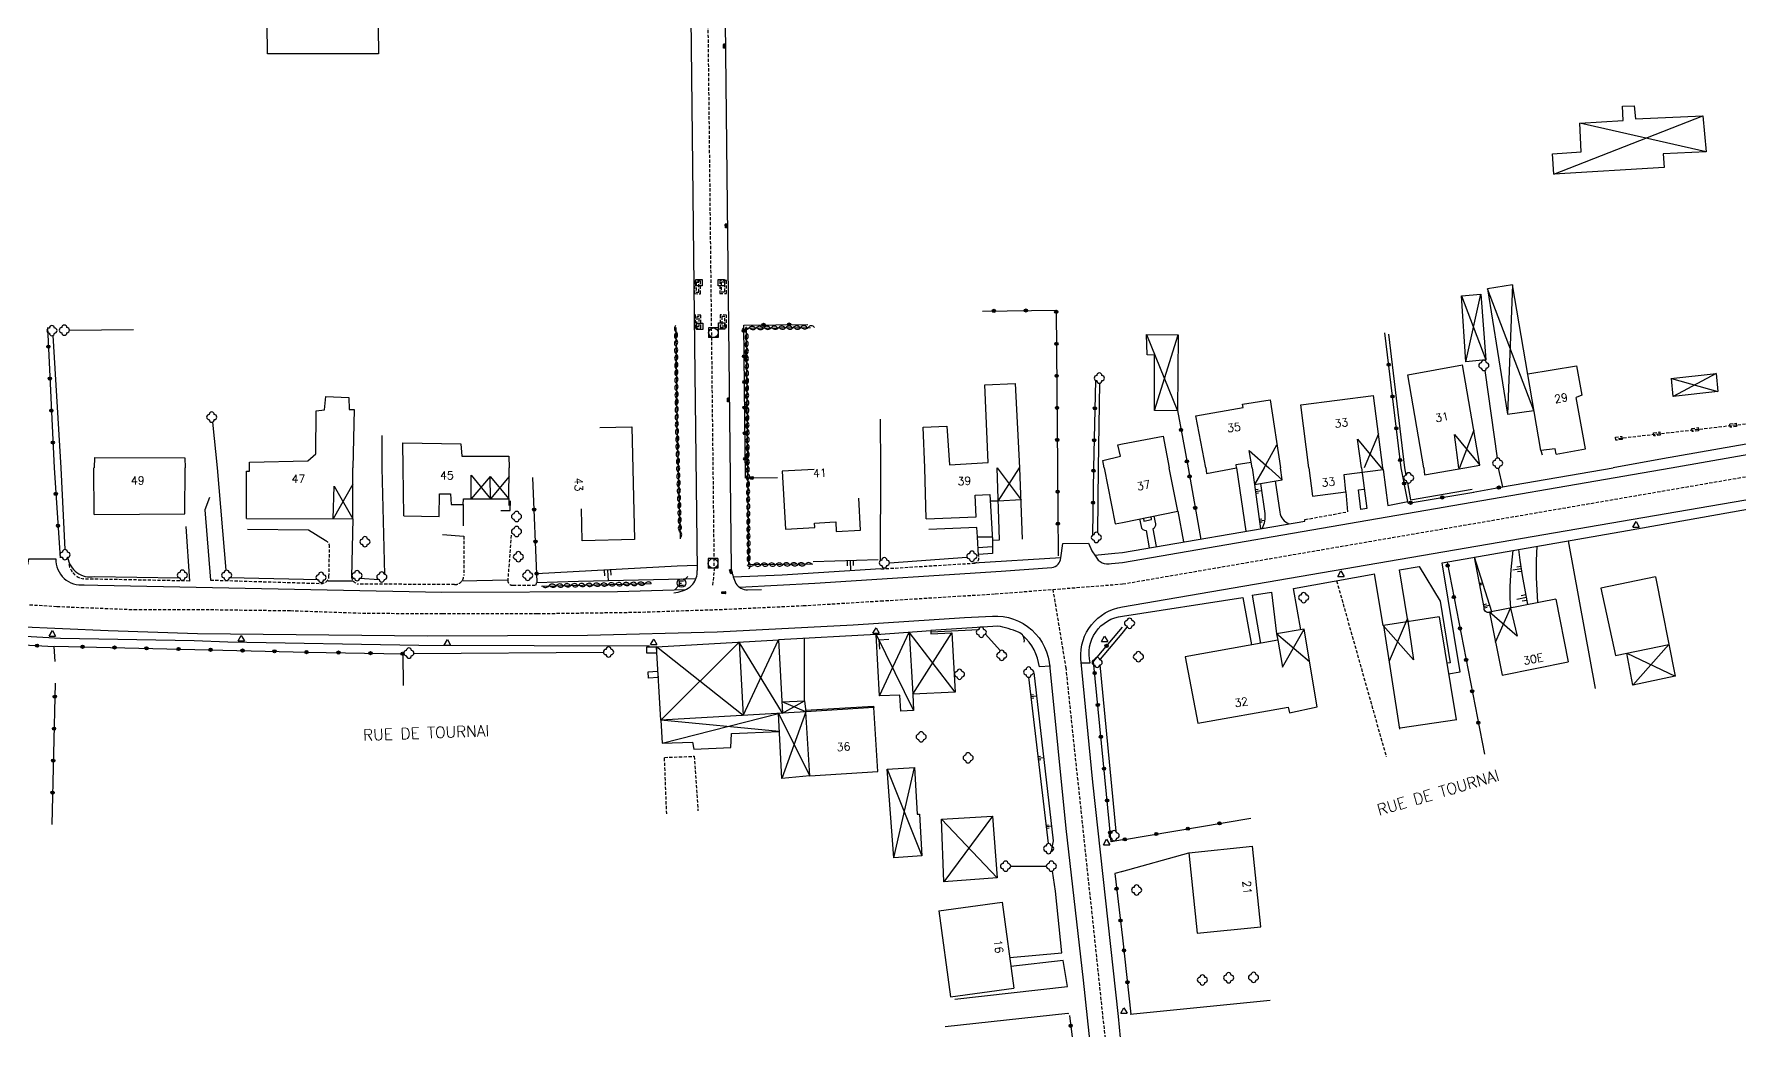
# Model space of a CAD drawing. Header units: millimetres. Extents: x 115992 to 117000, y 129000 to 130003.
# Drawn here: x 116329.9 to 116596.4, y 129662.1 to 129817.8 of the extents above; entities that cross this region are included whole.
import ezdxf
from ezdxf.enums import TextEntityAlignment as Align

# ---------------------------------------------------------------- set-up
doc = ezdxf.new("R2010")
doc.units = ezdxf.units.MM
doc.linetypes.add('DASHED', pattern=[0.75, 0.5, -0.25])
doc.layers.get('0').update_dxf_attribs({"linetype": 'CONTINUOUS'})
for name, color, linetype in [('W0001', 6, 'DASHED'), ('W0008', 7, 'CONTINUOUS'), ('W0100', 7, 'CONTINUOUS'), ('W0112', 1, 'DASHED'), ('W0211', 2, 'CONTINUOUS'), ('W0300', 7, 'CONTINUOUS'), ('W0310', 3, 'CONTINUOUS'), ('W0322', 7, 'CONTINUOUS'), ('W0400', 7, 'CONTINUOUS'), ('W0420', 7, 'CONTINUOUS'), ('W0471', 7, 'CONTINUOUS'), ('W0989', 7, 'CONTINUOUS'), ('W0991', 7, 'CONTINUOUS')]:
    doc.layers.add(name, color=color, linetype=linetype)
doc.styles.get("Standard").update_dxf_attribs({"font": 'romans.shx', "width": 0.85})

# ---------------------------------------------------------------- blocks, each defined once
blk = doc.blocks.new('t310o')
at = {"color": 0, "linetype": 'Continuous'}
for centre, start, end in [((-0.5, 0.38), 216.8699, 323.1304), ((0.5, -0.37), 36.8699, 143.1303)]:
    blk.add_arc(centre, 0.625, start, end, dxfattribs=at)
blk = doc.blocks.new('t322o')
at = {"color": 0, "linetype": 'Continuous'}
for radius in [0.25, 0.15]:
    blk.add_circle((0, 0), radius, dxfattribs=at)
blk = doc.blocks.new('T400')
for p, q in [((-0.15, 0.3), (0.15, 0.3)), ((-0.15, -0.25), (-0.15, 0.3)), ((-0.15, 0.15), (0.15, 0.15)), ((-0.15, 0), (0.15, 0)), ((0.15, 0.3), (0.15, -0.25)), ((-0.15, -0.15), (0.15, -0.15)), ((-0.15, -0.25), (-0.15, -0.3)), ((-0.15, -0.3), (0.15, -0.3)), ((0.15, -0.3), (0.15, -0.25))]:
    blk.add_line(p, q)
blk = doc.blocks.new('T471')
for p, q in [((-0.333334, 0.333334), (-0.333334, -0.333334)), ((-0.333334, 0.333334), (0.333334, 0.333334)), ((-0.333334, 0), (0, 0)), ((0.500001, 0.500001), (1.000002, 1.000002)), ((-0.500001, -0.500001), (-1.000002, -1.000002)), ((-0.333334, -0.333334), (0.333334, -0.333334))]:
    blk.add_line(p, q)
blk.add_ellipse((0, 0), major_axis=(0.471405, 0.471405), ratio=1, start_param=5.4977871438, end_param=11.780972451)
blk = doc.blocks.new('T420')
for p, q in [((0.75, 0.75), (-0.75, 0.75)), ((-0.75, 0.75), (-0.75, -0.75)), ((0.75, 0.75), (0.75, -0.75)), ((0.75, -0.75), (-0.75, -0.75))]:
    blk.add_line(p, q)
blk.add_ellipse((0, 0), major_axis=(-0.53, 0.53), ratio=1, start_param=3.926991, end_param=10.210176)
blk = doc.blocks.new('t112o')
at = {"color": 0, "linetype": 'Continuous'}
for p, q in [((-0.5, 0.5), (0.5, 0.5)), ((-0.5, -0.5), (-0.5, 0.5)), ((0.5, 0.5), (0.5, -0.5)), ((0.5, -0.5), (-0.5, -0.5))]:
    blk.add_line(p, q, dxfattribs=at)

msp = doc.modelspace()

# ---------------------------------------------------------------- linework, layer by layer
at = {"layer": 'W0001', "flags": 128}
msp.add_lwpolyline([(116435.99, 129731.7), (116436.21, 129734.02), (116435.4, 129805.97), (116435.19, 129824.54), (116434.81, 129859.62), (116434.35, 129862.9), (116433.59, 129868.31)], dxfattribs=at)
at = {"layer": 'W0001'}
for points in [[(116072.76, 129750), (116076.12, 129749.47), (116096.52, 129746.65), (116198.24, 129738.57), (116273.18, 129732.67), (116295.6, 129730.99), (116301.37, 129730.55), (116313.05, 129729.76), (116323.23, 129729.02), (116333.49, 129728.37), (116345.55, 129727.88), (116357.49, 129727.88), (116369.99, 129727.71), (116381.99, 129727.31), (116393.78, 129727.26), (116408.57, 129727.25), (116424.23, 129727.47), (116437.73, 129727.92), (116450.09, 129728.49), (116462.2, 129729.23), (116474.26, 129729.97), (116480.1, 129730.33), (116500, 129731.88)], [(116500, 129731.88), (116605.27, 129750)], [(116489.09, 129731.03), (116491.1, 129718.84), (116497.69, 129656.75), (116498.14, 129652.52), (116498.81, 129646.38), (116499.29, 129641.67), (116499.93, 129636.78), (116500, 129636.31)]]:
    msp.add_lwpolyline(points, dxfattribs=at)
at = {"layer": 'W0008', "flags": 128}
for points in [[(116437.47, 129860.41), (116437.96, 129814.75), (116438.81, 129734.24), (116438.88, 129734.06, 0.0597), (116439.56, 129731.97, 0.2486), (116441.4, 129730.95), (116443.57, 129731.04)], [(116429.87, 129730.51, 0.1267), (116432.43, 129731.42, 0.1886), (116433.51, 129733.4, 0.0147), (116433.54, 129733.98), (116433.55, 129734.05), (116433.18, 129769.17), (116432.84, 129797.19), (116432.42, 129834.34)]]:
    msp.add_lwpolyline(points, format="xyb", dxfattribs=at)
msp.add_lwpolyline([(116383.22, 129854.96), (116383.74, 129814.71), (116366.38, 129814.68), (116366.3, 129824.02)], dxfattribs=at)
at = {"layer": 'W0008'}
for points in [[(116774.54, 129775.58), (116758.55, 129775.86, 0.022279), (116733.95, 129774.91, 0.027383), (116693.35, 129770.47), (116661.27, 129764.9), (116584.36, 129751.41), (116576.63, 129750)], [(116585.68, 129750), (116663.87, 129763.76), (116693.89, 129769.25, -0.034799), (116743.9, 129774, -0.019705), (116785.05, 129773.41), (116820.8, 129772.06), (116902.46, 129768.8), (116971.74, 129766.06), (117000, 129764.57)], [(116058.38, 129750.01), (116075.19, 129746.06), (116082.15, 129744.94), (116093.47, 129743.33), (116109.38, 129741.96), (116123.93, 129740.72), (116131.52, 129740.1), (116203.76, 129734.61), (116208.86, 129734.12), (116277.74, 129728.86), (116327.22, 129725.24), (116341.52, 129724.62), (116355.45, 129724.12), (116391.39, 129723.76), (116416.38, 129723.88), (116436.65, 129724.38), (116457.9, 129725.51), (116475.31, 129726.62), (116479.66, 129726.87, -0.415374), (116488.61, 129718.8), (116491.1, 129693.7), (116493.85, 129670), (116497.1, 129639.1)], [(116288.35, 129750), (116288.22, 129743.79, 0.437769), (116296.93, 129734.35), (116306.13, 129733.73), (116325.63, 129732.34, 0.393281), (116329.11, 129735.82), (116333.34, 129735.82, 0.465359), (116337.77, 129731.76), (116339.86, 129731.67), (116393.61, 129730.59), (116421.09, 129730.72), (116431.72, 129731.02)], [(116440.13, 129731.37), (116451.91, 129731.99), (116481.01, 129733.86), (116488.93, 129734.46, 0.368411), (116490.33, 129735.95), (116490.66, 129738.18), (116494.65, 129738.27), (116495.2, 129737.05), (116495.75, 129736.23, 0.356863), (116498.25, 129735.07), (116500, 129735.25)], [(116500, 129657.65), (116499.34, 129664.31), (116495.35, 129700.93), (116493.46, 129720.16, -0.38815), (116500, 129728.32)], [(116493.46, 129719.54), (116494.95, 129719.54, -0.462032), (116500, 129726.85, -0.462032)], [(116488.74, 129719.05), (116487, 129718.92, 0.182022), (116484.41, 129723.83, 0.818746)]]:
    msp.add_lwpolyline(points, format="xyb", dxfattribs=at)
for points in [[(116426.06, 129722.15), (116390.02, 129722.27), (116360.17, 129722.77), (116354.95, 129723.01), (116334.06, 129723.37), (116313.79, 129724.49), (116274.74, 129727.47), (116197.9, 129733.46), (116130.27, 129738.84), (116093.09, 129741.84), (116078.54, 129744.07), (116060.39, 129747.92), (116052.85, 129750.01)], [(116500, 129728.32), (116626.46, 129750)], [(116500, 129735.25), (116585.68, 129750)], [(116559.37, 129747.03), (116576.63, 129750)], [(116554.76, 129746.24), (116558.22, 129746.83)], [(116549.92, 129735.18), (116578.9, 129740.23), (116601.42, 129744.22)], [(116500, 129736.81), (116528.45, 129741.71)], [(116528.45, 129741.71), (116528.48, 129741.94)], [(116490.33, 129735.95), (116476.76, 129735.13)], [(116495.65, 129736.38), (116498.76, 129736.68), (116500, 129736.81)], [(116543.24, 129734.11), (116546.33, 129734.62)], [(116379.8, 129732.33), (116375.82, 129732.33)], [(116403.93, 129732.46), (116396.72, 129732.33)], [(116433.34, 129732.69), (116431.39, 129732.62), (116414.97, 129732.24), (116408.41, 129732.08)], [(116462.23, 129734.23), (116446.81, 129733.24), (116439.18, 129732.93)], [(116526.7, 129731.15), (116539.41, 129733.45)], [(116500, 129726.85), (116518.8, 129729.75)], [(116520.25, 129730.13), (116523.24, 129730.59)], [(116461.5, 129724.01), (116446.21, 129723.14)]]:
    msp.add_lwpolyline(points, dxfattribs=at)
at = {"layer": 'W0100'}
for p, q in [((116425.65, 129722.06), (116427.15, 129722.08)), ((116425.66, 129721.06), (116425.65, 129722.06)), ((116427.15, 129722.08), (116427.16, 129721.08)), ((116427.16, 129721.08), (116425.66, 129721.06)), ((116425.85, 129718.15), (116427.34, 129718.27)), ((116425.92, 129717.15), (116425.85, 129718.15)), ((116427.42, 129717.27), (116425.92, 129717.15)), ((116427.34, 129718.27), (116427.42, 129717.27))]:
    msp.add_line(p, q, dxfattribs=at)
for points in [[(116567.16, 129799.05), (116571.63, 129799.41), (116571.45, 129803.88), (116578.19, 129804.28), (116578.11, 129806.5), (116579.93, 129806.57), (116580.15, 129804.54), (116590.67, 129805.01), (116591.15, 129799.41), (116584.45, 129799.05), (116584.59, 129796.94), (116567.38, 129795.88), (116567.16, 129799.05)], [(116567.38, 129795.88), (116590.67, 129805.01)], [(116591.15, 129799.41), (116571.45, 129803.88)], [(116552.92, 129776.9), (116555.99, 129777.15), (116556.74, 129766.87), (116553.64, 129766.57), (116552.92, 129776.9), (116556.74, 129766.87)], [(116553.64, 129766.57), (116555.99, 129777.15)], [(116567.6, 129752.99), (116565.34, 129752.73), (116560.91, 129778.63), (116556.98, 129778), (116560.14, 129758.42), (116564.27, 129758.96), (116556.98, 129778)], [(116560.91, 129778.63), (116560.14, 129758.42)], [(116503.75, 129770.85), (116508.65, 129770.78), (116508.58, 129758.92), (116505, 129758.99), (116505, 129767.64), (116503.82, 129767.67), (116503.75, 129770.85), (116508.58, 129758.92)], [(116505, 129758.99), (116508.65, 129770.78)], [(116544.55, 129764.57), (116553.11, 129766.11)], [(116547.04, 129750), (116544.55, 129764.57)], [(116555.79, 129750.45), (116553.11, 129766.11)], [(116563.29, 129764.71), (116570.89, 129765.93), (116571.73, 129761.37), (116570.85, 129761.01)], [(116585.63, 129763.97), (116592.74, 129764.74), (116593.01, 129761.96), (116586.03, 129761.19), (116585.73, 129763.99), (116593.01, 129761.96)], [(116592.74, 129764.74), (116586.03, 129761.19)], [(116363.59, 129750), (116363.59, 129750.93), (116372.69, 129751.12), (116373.93, 129752.22), (116374, 129758.93), (116375.3, 129759.06), (116375.49, 129761.14), (116379.08, 129761.01), (116379.14, 129759.12), (116379.92, 129759.12), (116379.71, 129750)], [(116469.11, 129750), (116468.81, 129756.4), (116472.53, 129756.54), (116472.95, 129750.49), (116479, 129750.86), (116478.49, 129763), (116483.23, 129763.18), (116483.89, 129750)], [(116527.86, 129759.88), (116539.22, 129761.32)], [(116540.64, 129750), (116539.22, 129761.32)], [(116511.46, 129758.16), (116518.83, 129759.47), (116518.71, 129759.99), (116523.07, 129760.63), (116524.65, 129750)], [(116529.07, 129750), (116527.86, 129759.88)], [(116572.32, 129752.99), (116570.85, 129761.01)], [(116513, 129750), (116511.46, 129758.16)], [(116554.85, 129755.92), (116552.63, 129750)], [(116387.59, 129750), (116387.54, 129753.92), (116396.6, 129753.79), (116396.73, 129751.83), (116404.09, 129751.83), (116404.17, 129750)], [(116497.13, 129750), (116496.9, 129751.18), (116499.66, 129751.83), (116499.26, 129753.61), (116500, 129753.76)], [(116500, 129753.76), (116506.31, 129754.96), (116507.29, 129750)], [(116522.09, 129750), (116524.11, 129753.63)], [(116537.3, 129750), (116536.69, 129754.48), (116540.38, 129750)], [(116539.97, 129755.34), (116537.75, 129750)], [(116552.54, 129750), (116551.86, 129755.23), (116555.79, 129750.45)], [(116339.38, 129750), (116339.42, 129751.64), (116353.49, 129751.58), (116353.54, 129750)], [(116517.74, 129750.52), (116520.07, 129750.89)], [(116517.8, 129750), (116517.74, 129750.52)], [(116520.23, 129750), (116519.75, 129752.74), (116522.86, 129750)], [(116553.48, 129750), (116555.79, 129750.45)], [(116565.34, 129752.73), (116565.55, 129752.03)], [(116567.76, 129752.14), (116567.6, 129752.99)], [(116567.76, 129752.14), (116572.32, 129752.99)], [(116339.3, 129742.74), (116339.26, 129750)], [(116353.5, 129742.82), (116353.54, 129750)], [(116363.1, 129742.11), (116363.13, 129749.52)], [(116363.13, 129749.52), (116363.57, 129749.52), (116363.59, 129750)], [(116379.74, 129742.03), (116379.71, 129750)], [(116387.68, 129742.5), (116387.59, 129750)], [(116393.25, 129745.97), (116395.01, 129745.98), (116395.07, 129744.3), (116396.98, 129744.3), (116397.01, 129745.2), (116404.11, 129745.2), (116404.17, 129750)], [(116398.19, 129745.2), (116398.22, 129748.85), (116401.22, 129745.2), (116401.19, 129748.66), (116404.11, 129745.2), (116404.11, 129744.12)], [(116401.19, 129748.66), (116398.19, 129745.2)], [(116404.15, 129748.69), (116401.22, 129745.2)], [(116469.3, 129742.05), (116469.11, 129750)], [(116476.95, 129745.75), (116479.26, 129745.84), (116479.67, 129738.72), (116480.77, 129738.79), (116480.37, 129750), (116484.14, 129745), (116480.55, 129744.84), (116483.89, 129750), (116484.31, 129738.9)], [(116497.13, 129750), (116498.81, 129741.25), (116500, 129741.5)], [(116508.63, 129743.25), (116507.29, 129750)], [(116513, 129750), (116513.09, 129749.16), (116517.8, 129750)], [(116520.23, 129750), (116520.58, 129747.41), (116524.95, 129748.17), (116524.65, 129750)], [(116522.09, 129750), (116520.58, 129747.41)], [(116522.86, 129750), (116524.95, 129748.17)], [(116529.07, 129750), (116529.67, 129745.57), (116534.88, 129746.26), (116534.59, 129748.99), (116540.7, 129749.74), (116540.64, 129750)], [(116537.3, 129750), (116538.15, 129743.66), (116537.22, 129743.5)], [(116540.7, 129749.74), (116540.38, 129750)], [(116540.7, 129749.74), (116541.41, 129744.16), (116544.55, 129744.78)], [(116547.04, 129750), (116547.18, 129748.94), (116553.48, 129750)], [(116552.54, 129750), (116552.57, 129749.85), (116552.63, 129750)], [(116379.72, 129747.47), (116376.66, 129742.05), (116376.82, 129747.15), (116379.74, 129742.03), (116379.5, 129732.98)], [(116393.2, 129742.43), (116393.25, 129745.97)], [(116477.09, 129742.39), (116476.95, 129745.75)], [(116339.3, 129742.74), (116353.5, 129742.82)], [(116387.68, 129742.5), (116393.2, 129742.43)], [(116396.98, 129744.3), (116396.96, 129740.94)], [(116402.83, 129743.37), (116404.33, 129743.37), (116404.35, 129744.87)], [(116480.55, 129744.84), (116479.32, 129744.8)], [(116500, 129741.5), (116508.63, 129743.25)], [(116363.1, 129742.11), (116379.74, 129742.03)], [(116469.3, 129742.05), (116477.09, 129742.39)], [(116503.24, 129742.15), (116503.3, 129741.71), (116504.51, 129741.95), (116504.44, 129742.4)], [(116477.47, 129736.35), (116477.31, 129739.22), (116479.64, 129739.26)], [(116477.4, 129737.59), (116479.67, 129737.73)], [(116479.67, 129738.72), (116479.67, 129736.62), (116477.46, 129736.5)], [(116541.68, 129719.87), (116544.52, 129726.45), (116545.43, 129720.04), (116540.68, 129725.37), (116539.35, 129733.45)], [(116544.52, 129726.45), (116543.24, 129734.11)], [(116583.24, 129733), (116574.71, 129731.2)], [(116583.24, 129733), (116586.34, 129717.48)], [(116567.67, 129729.51), (116557.33, 129727.46)], [(116567.67, 129729.51), (116569.61, 129719.71)], [(116574.71, 129731.2), (116577, 129720.73)], [(116549.47, 129726.77), (116540.76, 129725.4)], [(116549.47, 129726.77), (116552.1, 129710.63)], [(116558.26, 129722.81), (116560.58, 129728.11), (116561.64, 129723.7), (116557.33, 129727.46)], [(116557.33, 129727.46), (116559.28, 129717.65)], [(116461.5, 129724.01), (116470.01, 129724.61), (116470.01, 129724.09), (116473.29, 129724.26), (116473.81, 129714.98), (116467.23, 129714.66), (116467.3, 129712.12), (116465.35, 129712.02), (116465.21, 129714.49), (116462, 129714.38), (116461.5, 129724.01), (116467.3, 129712.12)], [(116462, 129714.38), (116466.64, 129724.37), (116467.23, 129714.66), (116473.29, 129724.26)], [(116473.81, 129714.98), (116466.64, 129724.37)], [(116511.73, 129710.11), (116525.86, 129712.65), (116526.07, 129711.77), (116530.41, 129712.69), (116528.36, 129724.81), (116524.03, 129724.1), (116524.23, 129723.09)], [(116529.22, 129719.74), (116524.03, 129724.1)], [(116524.99, 129718.89), (116528.36, 129724.81)], [(116540.76, 129725.4), (116543.27, 129709.21)], [(116461.11, 129712.58), (116450.48, 129711.91), (116427.83, 129710.61), (116427.16, 129722.07), (116446.21, 129723.14), (116446.88, 129711.7), (116450.27, 129713.64), (116450.48, 129711.91), (116446.78, 129713.48), (116450.27, 129713.64)], [(116440.73, 129711.35), (116427.16, 129722.07)], [(116427.83, 129710.61), (116428.08, 129706.99), (116432.81, 129707.15), (116432.98, 129706.06), (116438.8, 129706.31), (116438.88, 129708.5), (116446.36, 129708.84), (116427.83, 129710.61), (116440.06, 129722.8), (116440.73, 129711.35), (116446.21, 129723.14)], [(116446.88, 129711.7), (116440.06, 129722.8)], [(116462.06, 129721.68), (116461.98, 129723.17), (116463.48, 129723.28)], [(116524.23, 129723.09), (116509.79, 129720.48)], [(116524.23, 129723.09), (116524.99, 129718.89)], [(116577, 129720.73), (116585.36, 129722.41), (116579.73, 129716.05), (116578.8, 129721.09), (116586.34, 129717.48), (116579.73, 129716.05)], [(116509.79, 129720.48), (116511.73, 129710.11)], [(116559.28, 129717.65), (116569.61, 129719.71)], [(116428.08, 129706.99), (116446.22, 129711.67)], [(116450.48, 129711.91), (116446.73, 129701.51), (116446.22, 129711.67), (116451.11, 129701.93), (116446.73, 129701.51)], [(116450.45, 129712.16), (116461.09, 129712.78), (116461.11, 129712.58)], [(116451.11, 129701.93), (116450.48, 129711.91)], [(116455.51, 129712.23), (116455.48, 129712.46)], [(116456.42, 129712.29), (116456.42, 129712.51)], [(116461.74, 129702.6), (116461.11, 129712.58)], [(116543.35, 129709.38), (116552.19, 129710.71)], [(116451.11, 129701.93), (116461.74, 129702.6)], [(116463.21, 129702.93), (116467.46, 129703.23), (116467.91, 129695.92), (116468.26, 129695.93), (116468.62, 129689.42), (116464.26, 129689.12), (116463.21, 129702.93), (116468.62, 129689.42)], [(116464.26, 129689.12), (116467.46, 129703.23)], [(116471.72, 129695.12), (116479.69, 129695.62), (116480.39, 129685.96), (116472.07, 129685.36), (116471.72, 129695.12), (116480.39, 129685.96)], [(116479.69, 129695.62), (116472.07, 129685.36)], [(116510.34, 129689.87), (116520.28, 129690.9)], [(116510.34, 129689.87), (116511.65, 129677.31)], [(116521.59, 129678.34), (116520.28, 129690.9)], [(116471.28, 129680.81), (116481.19, 129682.16)], [(116481.19, 129682.16), (116483.01, 129668.74)], [(116471.28, 129680.81), (116473.11, 129667.39)], [(116511.65, 129677.31), (116521.59, 129678.34)], [(116473.11, 129667.39), (116483.01, 129668.74)]]:
    msp.add_lwpolyline(points, dxfattribs=at)
at = {"layer": 'W0100', "flags": 128}
for points in [[(116418.32, 129756.32), (116423.32, 129756.44), (116423.73, 129738.8), (116415.56, 129738.63), (116415.44, 129743.63)], [(116451.81, 129749.77), (116446.81, 129749.49), (116447.32, 129740.42), (116451.92, 129740.68), (116451.88, 129741.39), (116454.26, 129741.52), (116455.18, 129741.57), (116455.25, 129740.09), (116459.05, 129740.26), (116458.78, 129745.26)]]:
    msp.add_lwpolyline(points, dxfattribs=at)
at = {"layer": 'W0100'}
msp.add_lwpolyline([(116484.63, 129722.77, 0.362864), (116483.73, 129724.37, 0.04016), (116480.48, 129725.31), (116470.01, 129724.61)], format="xyb", dxfattribs=at)
at = {"layer": 'W0112'}
for p, q in [((116433.12, 129779.21), (116433.11, 129777.23)), ((116433.11, 129777.23), (116434.05, 129777.22)), ((116434.07, 129779.2), (116433.12, 129779.21)), ((116433.37, 129778.95), (116433.36, 129777.47)), ((116433.36, 129777.47), (116433.8, 129777.47)), ((116433.81, 129778.95), (116433.37, 129778.95)), ((116433.8, 129777.47), (116433.81, 129778.95)), ((116434.05, 129777.22), (116434.07, 129779.2)), ((116438.1, 129779.29), (116437.04, 129779.25)), ((116437.04, 129779.25), (116437.04, 129777.24)), ((116437.04, 129777.24), (116438.09, 129777.28)), ((116437.85, 129779.03), (116437.29, 129779.01)), ((116437.29, 129779.01), (116437.29, 129777.5)), ((116437.29, 129777.5), (116437.84, 129777.52)), ((116437.84, 129777.52), (116437.85, 129779.03)), ((116438.09, 129777.28), (116438.1, 129779.29)), ((116433.2, 129773.87), (116433.19, 129771.89)), ((116433.19, 129771.89), (116434.09, 129771.9)), ((116434.09, 129773.88), (116433.2, 129773.87)), ((116433.45, 129773.62), (116433.44, 129772.14)), ((116433.44, 129772.14), (116433.84, 129772.15)), ((116433.84, 129773.63), (116433.45, 129773.62)), ((116433.84, 129772.15), (116433.84, 129773.63)), ((116434.09, 129771.9), (116434.09, 129773.88)), ((116437.1, 129773.91), (116437.12, 129771.92)), ((116438.1, 129773.89), (116437.1, 129773.91)), ((116437.12, 129771.92), (116438.1, 129771.93)), ((116437.36, 129773.66), (116437.37, 129772.18)), ((116437.85, 129773.65), (116437.36, 129773.66)), ((116437.37, 129772.18), (116437.85, 129772.18)), ((116437.85, 129772.18), (116437.85, 129773.65)), ((116438.1, 129771.93), (116438.1, 129773.89)), ((116588.91, 129756.18), (116589.91, 129756.3)), ((116588.97, 129755.69), (116588.91, 129756.18)), ((116589.96, 129755.8), (116588.97, 129755.69)), ((116589.91, 129756.3), (116589.96, 129755.8)), ((116594.87, 129756.87), (116595.87, 129756.98)), ((116594.93, 129756.37), (116594.87, 129756.87)), ((116595.92, 129756.48), (116594.93, 129756.37)), ((116595.87, 129756.98), (116595.92, 129756.48)), ((116576.99, 129754.82), (116577.98, 129754.93)), ((116577.05, 129754.32), (116576.99, 129754.82)), ((116578.04, 129754.44), (116577.05, 129754.32)), ((116577.98, 129754.93), (116578.04, 129754.44)), ((116582.95, 129755.5), (116583.94, 129755.62)), ((116583.01, 129755), (116582.95, 129755.5)), ((116584, 129755.12), (116583.01, 129755)), ((116583.94, 129755.62), (116584, 129755.12))]:
    msp.add_line(p, q, dxfattribs=at)
for points in [[(116577.47, 129754.62), (116601.36, 129757.36)], [(116528.48, 129741.94), (116535.15, 129743.16)], [(116533.43, 129732.37), (116541.18, 129704.88)], [(116428.76, 129695.95), (116428.42, 129704.79), (116433.06, 129704.96), (116433.65, 129696.45)]]:
    msp.add_lwpolyline(points, dxfattribs=at)
for points in [[(116404.53, 129740.25), (116403.93, 129732.46, 0.472162), (116404.73, 129731.69), (116408.38, 129731.71), (116408.41, 129732.08)], [(116357.49, 129732.49), (116374.75, 129731.96, 0.391653), (116376, 129733.04), (116376.09, 129737.69, 0.331715), (116375.4, 129738.66, -8.16207)], [(116397.06, 129739.35), (116397.06, 129733.21, -0.417169), (116395.62, 129731.78), (116380.48, 129731.86, -0.268347), (116379.5, 129732.98)], [(116354.18, 129732.34), (116337.65, 129732.66, -0.310344), (116335.36, 129734.94, -0.743673)], [(116462.23, 129734.23), (116476.76, 129735.13, 0.53496), (116477.47, 129736.35, -2.188967)]]:
    msp.add_lwpolyline(points, format="xyb", dxfattribs=at)
at = {"layer": 'W0211'}
for p, q in [((116521.17, 129746.62), (116520.69, 129746.56)), ((116521.68, 129746.41), (116520.73, 129746.28)), ((116521.25, 129746.07), (116520.77, 129746.01)), ((116521.74, 129742), (116521.33, 129741.94)), ((116522.19, 129741.82), (116521.36, 129741.7)), ((116521.81, 129741.52), (116521.39, 129741.46)), ((116457.03, 129734.71), (116457.01, 129735.5)), ((116457.52, 129733.93), (116457.47, 129735.52)), ((116457.95, 129734.74), (116457.93, 129735.53)), ((116561.58, 129734.58), (116562.25, 129734.68)), ((116419.12, 129733.17), (116419.07, 129734.02)), ((116419.66, 129732.35), (116419.57, 129734.05)), ((116420.1, 129733.23), (116420.06, 129734.08)), ((116556.02, 129732), (116555.77, 129731.96)), ((116556.29, 129731.91), (116555.8, 129731.82)), ((116560.95, 129734.1), (116562.3, 129734.29)), ((116561.68, 129733.81), (116562.35, 129733.9)), ((116556.07, 129731.72), (116555.83, 129731.68)), ((116561.58, 129729.52), (116563.08, 129729.8)), ((116562.25, 129730.09), (116563, 129730.23)), ((116562.41, 129729.23), (116563.16, 129729.37)), ((116556.86, 129728.71), (116556.42, 129728.62)), ((116557.35, 129728.54), (116556.47, 129728.37)), ((116556.96, 129728.2), (116556.52, 129728.12)), ((116486.06, 129714.54), (116485.62, 129714.49)), ((116486.53, 129714.34), (116485.65, 129714.23)), ((116486.12, 129714.03), (116485.68, 129713.98)), ((116487.19, 129704.92), (116486.76, 129704.87)), ((116487.64, 129704.73), (116486.79, 129704.63)), ((116487.24, 129704.43), (116486.82, 129704.38)), ((116488.44, 129694.2), (116488.04, 129694.16)), ((116488.87, 129694.02), (116488.06, 129693.92)), ((116488.5, 129693.74), (116488.09, 129693.69))]:
    msp.add_line(p, q, dxfattribs=at)
for points in [[(116520.58, 129747.41), (116521.52, 129740.51)], [(116563.29, 129728.68), (116562.45, 129733.21), (116562.12, 129735.62), (116561.9, 129737.28)], [(116433.54, 129734.74), (116430.41, 129734.64), (116408.42, 129733.45)], [(116461.8, 129735.66), (116451.67, 129735.33)], [(116486.1, 129718.06), (116489.14, 129691.74), (116488.83, 129690.13)]]:
    msp.add_lwpolyline(points, dxfattribs=at)
msp.add_lwpolyline([(116557.33, 129727.46, -0.628858), (116556.5, 129728.21), (116554.98, 129736.06)], format="xyb", dxfattribs=at)
at = {"layer": 'W0300'}
for centre, start, end in [((116332.31, 129771.46), 90, 270), ((116332.71, 129771.86), 0, 180), ((116333.11, 129771.46), 270, 90), ((116334.25, 129771.53), 90, 270), ((116334.65, 129771.93), 0, 180), ((116335.05, 129771.53), 270, 90), ((116332.71, 129771.06), 180, 0), ((116334.65, 129771.13), 180, 0), ((116556.44, 129766.42), 0, 180), ((116495.96, 129764.04), 90, 270), ((116496.36, 129764.44), 0, 180), ((116496.76, 129764.04), 270, 90), ((116556.04, 129766.02), 90, 270), ((116556.44, 129765.62), 180, 0), ((116556.84, 129766.02), 270, 90), ((116496.36, 129763.64), 180, 0), ((116357.68, 129758.35), 0, 180), ((116357.28, 129757.95), 90, 270), ((116357.68, 129757.55), 180, 0), ((116358.08, 129757.95), 270, 90), ((116558.19, 129750.75), 90, 270), ((116558.59, 129751.15), 0, 180), ((116558.99, 129750.75), 270, 90), ((116544.3, 129748.45), 90, 270), ((116544.7, 129748.85), 0, 180), ((116544.7, 129748.05), 180, 0), ((116545.1, 129748.45), 270, 90), ((116558.59, 129750.35), 180, 0), ((116404.9, 129742.42), 90, 270), ((116405.3, 129742.82), 0, 180), ((116405.7, 129742.42), 270, 90), ((116404.9, 129740.08), 90, 270), ((116405.3, 129742.02), 180, 0), ((116405.3, 129740.48), 0, 180), ((116405.7, 129740.08), 270, 90), ((116495.9, 129739.55), 0, 180), ((116334.75, 129736.85), 0, 180), ((116381.22, 129738.48), 90, 270), ((116381.62, 129738.88), 0, 180), ((116381.62, 129738.08), 180, 0), ((116382.02, 129738.48), 270, 90), ((116405.3, 129739.68), 180, 0), ((116495.5, 129739.15), 90, 270), ((116495.9, 129738.75), 180, 0), ((116496.3, 129739.15), 270, 90), ((116334.35, 129736.45), 90, 270), ((116334.75, 129736.05), 180, 0), ((116335.15, 129736.45), 270, 90), ((116405.19, 129736.14), 90, 270), ((116405.59, 129736.54), 0, 180), ((116405.59, 129735.74), 180, 0), ((116405.99, 129736.14), 270, 90), ((116462.37, 129735.19), 90, 270), ((116462.77, 129735.59), 0, 180), ((116462.77, 129734.79), 180, 0), ((116463.17, 129735.19), 270, 90), ((116476.05, 129736.21), 90, 270), ((116476.45, 129736.61), 0, 180), ((116476.45, 129735.81), 180, 0), ((116476.85, 129736.21), 270, 90), ((116352.69, 129733.25), 90, 270), ((116353.09, 129733.65), 0, 180), ((116353.09, 129732.85), 180, 0), ((116353.49, 129733.25), 270, 90), ((116359.61, 129733.24), 90, 270), ((116360.01, 129733.64), 0, 180), ((116360.01, 129732.84), 180, 0), ((116360.41, 129733.24), 270, 90), ((116374.36, 129732.91), 90, 270), ((116374.76, 129733.31), 0, 180), ((116374.76, 129732.51), 180, 0), ((116375.16, 129732.91), 270, 90), ((116379.98, 129733.18), 90, 270), ((116380.38, 129733.58), 0, 180), ((116380.38, 129732.78), 180, 0), ((116380.78, 129733.18), 270, 90), ((116383.85, 129732.98), 90, 270), ((116384.25, 129733.38), 0, 180), ((116384.25, 129732.58), 180, 0), ((116384.65, 129732.98), 270, 90), ((116406.65, 129733.22), 90, 270), ((116407.05, 129733.62), 0, 180), ((116407.05, 129732.82), 180, 0), ((116407.45, 129733.22), 270, 90), ((116527.88, 129729.75), 90, 270), ((116528.28, 129730.15), 0, 180), ((116528.28, 129729.35), 180, 0), ((116528.68, 129729.75), 270, 90), ((116501.08, 129726.14), 0, 180), ((116477.51, 129724.34), 90, 270), ((116477.91, 129724.74), 0, 180), ((116477.91, 129723.94), 180, 0), ((116478.31, 129724.34), 270, 90), ((116500.68, 129725.74), 90, 270), ((116501.08, 129725.34), 180, 0), ((116501.48, 129725.74), 270, 90), ((116388.08, 129721.08), 90, 270), ((116388.48, 129721.48), 0, 180), ((116388.88, 129721.08), 270, 90), ((116419.28, 129721.25), 90, 270), ((116419.68, 129721.65), 0, 180), ((116420.08, 129721.25), 270, 90), ((116480.71, 129720.73), 90, 270), ((116481.11, 129721.13), 0, 180), ((116481.51, 129720.73), 270, 90), ((116502.47, 129720.92), 0, 180), ((116388.48, 129720.68), 180, 0), ((116419.68, 129720.85), 180, 0), ((116474.51, 129718.17), 0, 180), ((116481.11, 129720.33), 180, 0), ((116484.91, 129718.11), 90, 270), ((116485.31, 129718.51), 0, 180), ((116485.71, 129718.11), 270, 90), ((116495.62, 129719.63), 90, 270), ((116496.02, 129720.03), 0, 180), ((116496.02, 129719.23), 180, 0), ((116496.42, 129719.63), 270, 90), ((116502.07, 129720.52), 90, 270), ((116502.47, 129720.12), 180, 0), ((116502.87, 129720.52), 270, 90), ((116474.11, 129717.77), 90, 270), ((116474.51, 129717.37), 180, 0), ((116474.91, 129717.77), 270, 90), ((116485.31, 129717.71), 180, 0), ((116468.12, 129708), 90, 270), ((116468.52, 129708.4), 0, 180), ((116468.92, 129708), 270, 90), ((116468.52, 129707.6), 180, 0), ((116475.86, 129705.12), 0, 180), ((116475.46, 129704.72), 90, 270), ((116475.86, 129704.32), 180, 0), ((116476.26, 129704.72), 270, 90), ((116498.27, 129692.57), 90, 270), ((116498.67, 129692.97), 0, 180), ((116498.67, 129692.17), 180, 0), ((116499.07, 129692.57), 270, 90), ((116488.03, 129690.53), 90, 270), ((116488.43, 129690.93), 0, 180), ((116488.43, 129690.13), 180, 0), ((116488.83, 129690.53), 270, 90), ((116481.31, 129687.79), 90, 270), ((116481.71, 129688.19), 0, 180), ((116481.71, 129687.39), 180, 0), ((116482.11, 129687.79), 270, 90), ((116488.47, 129687.79), 90, 270), ((116488.87, 129688.19), 0, 180), ((116488.87, 129687.39), 180, 0), ((116489.27, 129687.79), 270, 90), ((116501.78, 129684.07), 90, 270), ((116502.18, 129684.47), 0, 180), ((116502.58, 129684.07), 270, 90), ((116502.18, 129683.67), 180, 0), ((116512.46, 129670.42), 0, 180), ((116516.16, 129670.36), 90, 270), ((116516.56, 129670.76), 0, 180), ((116516.96, 129670.36), 270, 90), ((116520.05, 129670.42), 90, 270), ((116520.45, 129670.82), 0, 180), ((116520.85, 129670.42), 270, 90), ((116512.06, 129670.02), 90, 270), ((116512.46, 129669.62), 180, 0), ((116512.86, 129670.02), 270, 90), ((116516.56, 129669.96), 180, 0), ((116520.45, 129670.02), 180, 0)]:
    msp.add_arc(centre, 0.4, start, end, dxfattribs=at)
at = {"layer": 'W0310'}
msp.add_line((116409.21, 129731.56), (116426.35, 129731.95), dxfattribs=at)
at = {"layer": 'W0310', "flags": 128}
for points in [[(116430.21, 129771.92), (116430.33, 129757.18), (116430.87, 129738.94)], [(116451.59, 129734.97), (116441.59, 129734.88), (116441.24, 129771.86), (116451.24, 129771.95)]]:
    msp.add_lwpolyline(points, dxfattribs=at)
at = {"layer": 'W0310'}
for points in [[(116332.84, 129770.68), (116334.09, 129750)], [(116335.45, 129771.54), (116345.46, 129771.61)], [(116544.08, 129750), (116541.61, 129770.88)], [(116556.57, 129765.24), (116558.52, 129751.54)], [(116496.37, 129763.24), (116496.19, 129750)], [(116357.81, 129757.17), (116358.53, 129750)], [(116384.27, 129755.06), (116384.27, 129750)], [(116334.09, 129750), (116334.74, 129737.25)], [(116358.53, 129750), (116359.89, 129734.02)], [(116384.27, 129750), (116384.65, 129733.38)], [(116496.19, 129750), (116496.06, 129739.92)], [(116544.3, 129748.85), (116544.08, 129750)], [(116558.65, 129749.95), (116559.37, 129747.03)], [(116544.53, 129747.68), (116544.96, 129745.01), (116554.61, 129746.68)], [(116569.59, 129738.61), (116573.84, 129715.57)], [(116463.56, 129735.16), (116475.67, 129736.08)], [(116374.36, 129732.51), (116360.41, 129732.84)], [(116380.78, 129732.78), (116383.85, 129732.58)], [(116477.51, 129724.74), (116470.04, 129724.36)], [(116478.58, 129724.04), (116480.88, 129721.46)], [(116496.52, 129720.14), (116499.93, 129724.14)], [(116499.93, 129724.14), (116500.72, 129725.13)], [(116389.27, 129721.02), (116418.89, 129721.21)], [(116496.42, 129719.23), (116498.92, 129693.28)], [(116485.28, 129717.31), (116488.37, 129691.32)], [(116482.51, 129687.79), (116488.07, 129687.79)], [(116501.2, 129664.69), (116523.05, 129666.85)]]:
    msp.add_lwpolyline(points, dxfattribs=at)
msp.add_lwpolyline([(116335.15, 129736.05, 0.414569), (116339.35, 129733.02), (116352.58, 129732.86)], format="xyb", dxfattribs=at)
at = {"layer": 'W0322'}
for points in [[(116478.13, 129774.52), (116489.62, 129774.65), (116489.82, 129750)], [(116332, 129771.95), (116333.04, 129750)], [(116543.51, 129750), (116540.97, 129771.09)], [(116495.77, 129763.64), (116495.45, 129750)], [(116508.55, 129758.97), (116510.23, 129750)], [(116333.04, 129750), (116333.98, 129735.98)], [(116408.5, 129732.18), (116407.87, 129748.49)], [(116489.82, 129750), (116489.91, 129736.29)], [(116495.45, 129750), (116495.29, 129739.57)], [(116510.23, 129750), (116512.22, 129738.83)], [(116544.6, 129744.51), (116543.51, 129750)], [(116544.59, 129744.49), (116554.86, 129746.24)], [(116558.22, 129746.86), (116559.39, 129747.03)], [(116550.69, 129735.28), (116556.52, 129705.3)], [(116207.19, 129731.06), (116253.6, 129726.92), (116270.04, 129725.54), (116282.75, 129724.85), (116333.03, 129722.09), (116333.16, 129719.75)], [(116500, 129691.93), (116498.21, 129691.58), (116495.45, 129719.78), (116500, 129725.15)], [(116333.12, 129722.17), (116372.59, 129721.24), (116387.52, 129720.99), (116387.6, 129716.02)], [(116333.2, 129716.36), (116332.69, 129694.28)], [(116500, 129691.93), (116520.05, 129695.31)], [(116500, 129686.97), (116498.76, 129686.64), (116500, 129676.58)], [(116500, 129676.58), (116501.29, 129664.69)], [(116491.68, 129664.46), (116495.37, 129634.75), (116498.51, 129610.95), (116500, 129599.21)]]:
    msp.add_lwpolyline(points, dxfattribs=at)
at = {"layer": 'W0322', "flags": 128}
msp.add_lwpolyline([(116446.06, 129748.48), (116441.06, 129748.43), (116440.79, 129772.33), (116450.79, 129772.42)], dxfattribs=at)
at = {"layer": 'W0322'}
for centre, radius in [((116479.88, 129774.54), 0.25), ((116479.88, 129774.54), 0.15), ((116484.88, 129774.6), 0.25), ((116484.88, 129774.6), 0.15), ((116489.62, 129774.39), 0.25), ((116489.62, 129774.39), 0.15), ((116332.15, 129768.96), 0.25), ((116332.15, 129768.96), 0.15), ((116489.66, 129769.39), 0.25), ((116489.66, 129769.39), 0.15), ((116332.38, 129763.97), 0.25), ((116332.38, 129763.97), 0.15), ((116489.7, 129764.39), 0.25), ((116489.7, 129764.39), 0.15), ((116541.57, 129766.13), 0.25), ((116541.57, 129766.13), 0.15), ((116542.16, 129761.16), 0.25), ((116542.16, 129761.16), 0.15), ((116332.62, 129758.97), 0.25), ((116332.62, 129758.97), 0.15), ((116489.74, 129759.39), 0.25), ((116489.74, 129759.39), 0.15), ((116495.67, 129759.32), 0.25), ((116495.67, 129759.32), 0.15), ((116509.12, 129755.95), 0.25), ((116509.12, 129755.95), 0.15), ((116542.76, 129756.2), 0.25), ((116542.76, 129756.2), 0.15), ((116332.85, 129753.98), 0.25), ((116332.85, 129753.98), 0.15), ((116489.78, 129754.39), 0.25), ((116489.78, 129754.39), 0.15), ((116495.55, 129754.32), 0.25), ((116495.55, 129754.32), 0.15), ((116510.04, 129751.03), 0.25), ((116510.04, 129751.03), 0.15), ((116543.36, 129751.24), 0.25), ((116543.36, 129751.24), 0.15), ((116495.44, 129749.57), 0.25), ((116495.44, 129749.57), 0.15), ((116510.46, 129748.68), 0.25), ((116510.46, 129748.68), 0.15), ((116543.99, 129747.57), 0.25), ((116333.31, 129745.95), 0.25), ((116333.31, 129745.95), 0.15), ((116489.84, 129746.29), 0.25), ((116489.84, 129746.29), 0.15), ((116543.99, 129747.57), 0.15), ((116549.93, 129745.4), 0.25), ((116549.93, 129745.4), 0.15), ((116558.79, 129746.94), 0.25), ((116558.79, 129746.94), 0.15), ((116408.06, 129743.5), 0.25), ((116408.06, 129743.5), 0.15), ((116495.37, 129744.57), 0.25), ((116495.37, 129744.57), 0.15), ((116511.34, 129743.76), 0.25), ((116511.34, 129743.76), 0.15), ((116545, 129744.56), 0.25), ((116545, 129744.56), 0.15), ((116333.65, 129740.97), 0.25), ((116333.65, 129740.97), 0.15), ((116489.88, 129741.29), 0.25), ((116489.88, 129741.29), 0.15), ((116408.26, 129738.5), 0.25), ((116408.26, 129738.5), 0.15), ((116550.79, 129734.75), 0.25), ((116550.79, 129734.75), 0.15), ((116408.45, 129733.5), 0.25), ((116408.45, 129733.5), 0.15), ((116551.75, 129729.84), 0.25), ((116551.75, 129729.84), 0.15), ((116552.7, 129724.93), 0.25), ((116552.7, 129724.93), 0.15), ((116330.38, 129722.24), 0.25), ((116330.38, 129722.24), 0.15), ((116337.5, 129722.07), 0.25), ((116337.5, 129722.07), 0.15), ((116342.5, 129721.95), 0.25), ((116342.5, 129721.95), 0.15), ((116347.5, 129721.83), 0.25), ((116347.5, 129721.83), 0.15), ((116352.5, 129721.71), 0.25), ((116352.5, 129721.71), 0.15), ((116357.5, 129721.6), 0.25), ((116357.5, 129721.6), 0.15), ((116362.5, 129721.48), 0.25), ((116362.5, 129721.48), 0.15), ((116367.49, 129721.36), 0.25), ((116367.49, 129721.36), 0.15), ((116372.49, 129721.24), 0.25), ((116372.49, 129721.24), 0.15), ((116377.49, 129721.16), 0.25), ((116377.49, 129721.16), 0.15), ((116382.49, 129721.07), 0.25), ((116382.49, 129721.07), 0.15), ((116387.49, 129720.99), 0.25), ((116387.49, 129720.99), 0.15), ((116497.49, 129722.2), 0.25), ((116497.49, 129722.2), 0.15), ((116553.66, 129720.02), 0.25), ((116553.66, 129720.02), 0.15), ((116495.62, 129717.96), 0.25), ((116495.62, 129717.96), 0.15), ((116333.15, 129714.28), 0.25), ((116333.15, 129714.28), 0.15), ((116496.11, 129712.98), 0.25), ((116496.11, 129712.98), 0.15), ((116554.61, 129715.11), 0.25), ((116554.61, 129715.11), 0.15), ((116333.04, 129709.28), 0.25), ((116333.04, 129709.28), 0.15), ((116496.6, 129708.01), 0.25), ((116496.6, 129708.01), 0.15), ((116555.57, 129710.21), 0.25), ((116555.57, 129710.21), 0.15), ((116332.92, 129704.28), 0.25), ((116332.92, 129704.28), 0.15), ((116497.09, 129703.03), 0.25), ((116497.09, 129703.03), 0.15), ((116332.81, 129699.28), 0.25), ((116332.81, 129699.28), 0.15), ((116497.57, 129698.05), 0.25), ((116497.57, 129698.05), 0.15), ((116515.12, 129694.48), 0.25), ((116515.12, 129694.48), 0.15), ((116498.06, 129693.08), 0.25), ((116498.06, 129693.08), 0.15), ((116500.33, 129691.98), 0.25), ((116500.33, 129691.98), 0.15), ((116505.26, 129692.82), 0.25), ((116505.26, 129692.82), 0.15), ((116510.19, 129693.65), 0.25), ((116510.19, 129693.65), 0.15), ((116499.05, 129684.27), 0.25), ((116499.05, 129684.27), 0.15), ((116499.66, 129679.31), 0.25), ((116499.66, 129679.31), 0.15), ((116500.21, 129674.63), 0.25), ((116500.21, 129674.63), 0.15), ((116500.75, 129669.66), 0.25), ((116500.75, 129669.66), 0.15), ((116491.88, 129662.86), 0.25), ((116491.88, 129662.86), 0.15)]:
    msp.add_circle(centre, radius, dxfattribs=at)
at = {"layer": 'W0471'}
for p, q in [((116579.72, 129740.77), (116580.22, 129741.63)), ((116579.72, 129740.77), (116580.72, 129740.77)), ((116580.22, 129741.63), (116580.72, 129740.77)), ((116533.6, 129733.07), (116534.1, 129733.94)), ((116533.6, 129733.07), (116534.6, 129733.07)), ((116534.1, 129733.94), (116534.6, 129733.07)), ((116332.28, 129723.73), (116332.78, 129724.6)), ((116332.78, 129724.6), (116333.28, 129723.73)), ((116361.8, 129722.98), (116362.3, 129723.84)), ((116362.3, 129723.84), (116362.8, 129722.98)), ((116460.97, 129724.18), (116461.47, 129725.05)), ((116460.97, 129724.18), (116461.97, 129724.18)), ((116461.47, 129725.05), (116461.97, 129724.18)), ((116332.28, 129723.73), (116333.28, 129723.73)), ((116361.8, 129722.98), (116362.8, 129722.98)), ((116394.01, 129722.33), (116394.51, 129723.2)), ((116394.01, 129722.33), (116395.01, 129722.33)), ((116394.51, 129723.2), (116395.01, 129722.33)), ((116426.23, 129722.4), (116426.73, 129723.27)), ((116426.23, 129722.4), (116427.23, 129722.4)), ((116426.73, 129723.27), (116427.23, 129722.4)), ((116496.68, 129722.88), (116497.18, 129723.75)), ((116496.68, 129722.88), (116497.68, 129722.88)), ((116497.18, 129723.75), (116497.68, 129722.88)), ((116497, 129691.15), (116497.5, 129692.02)), ((116497.5, 129692.02), (116498, 129691.15)), ((116497, 129691.15), (116498, 129691.15)), ((116499.7, 129664.81), (116500.2, 129665.68)), ((116500.2, 129665.68), (116500.7, 129664.81)), ((116499.7, 129664.81), (116500.7, 129664.81))]:
    msp.add_line(p, q, dxfattribs=at)
at = {"layer": 'W0989'}
for points in [[(116462.14, 129757.61), (116462.19, 129750)], [(116462.19, 129750), (116462.12, 129735.5)], [(116517.8, 129750), (116519.23, 129740.12)], [(116357.33, 129745.41), (116356.62, 129743.44), (116357.49, 129732.49)], [(116534.88, 129746.26), (116535.15, 129743.16)], [(116537.22, 129743.5), (116536.85, 129746.61), (116537.75, 129746.67)], [(116508.63, 129743.25), (116509.51, 129738.45)], [(116353.62, 129740.84), (116354.18, 129732.34)], [(116375.4, 129738.66), (116372.79, 129740.29), (116363.25, 129740.37)], [(116477.31, 129739.22), (116477.21, 129740.68), (116469.7, 129740.4)], [(116393.75, 129739.59), (116397.06, 129739.35)], [(116564.85, 129728.96), (116564.67, 129732.89), (116564.67, 129735.55), (116564.74, 129737.76)], [(116546.33, 129734.62), (116549.6, 129729.2), (116551.15, 129719.58), (116550.66, 129719.49)], [(116550.93, 129717.82), (116552.75, 129718.16), (116549.92, 129735.18)], [(116557.33, 129727.46), (116557.67, 129727.53), (116554.98, 129736.06)], [(116560.97, 129737.11), (116560.66, 129734.14), (116560.5, 129731.5), (116560.5, 129729.64), (116560.58, 129728.11)], [(116518.8, 129729.75), (116520.14, 129722.35)], [(116520.25, 129730.13), (116521.53, 129722.6)], [(116523.24, 129730.59), (116524.03, 129724.1)], [(116527.85, 129724.72), (116526.7, 129731.15)], [(116450.27, 129713.64), (116450.27, 129723.38)], [(116499.89, 129686.94), (116510.34, 129689.87)], [(116482.36, 129673.51), (116490.51, 129674.26), (116489.51, 129683.91), (116489.05, 129687.04)], [(116473.79, 129667.03), (116491.4, 129669.02), (116490.71, 129673.05), (116482.55, 129672.13)], [(116472.25, 129662.73), (116491.44, 129664.84), (116491.52, 129664.78)]]:
    msp.add_lwpolyline(points, dxfattribs=at)
for points in [[(116523.85, 129747.98), (116524.55, 129743.07, 0.272261), (116525.98, 129741.28, 0.947943)], [(116521.52, 129747.57), (116522.2, 129742.9, -0.169419), (116521.75, 129740.55, 8.323548)], [(116504.89, 129742.49), (116505.11, 129741.25, -0.320046), (116504.73, 129740.47), (116505.24, 129737.71)], [(116502.65, 129742.03), (116502.87, 129740.88, 0.365282), (116503.68, 129740.21), (116504.17, 129737.53)]]:
    msp.add_lwpolyline(points, format="xyb", dxfattribs=at)

# ---------------------------------------------------------------- block references
at = {"layer": 'W0112'}
for p in [(116433.81, 129778.94), (116437.28, 129778.96), (116433.9, 129772.11), (116437.36, 129772.18)]:
    msp.add_blockref('t112o', p, dxfattribs=at)
at = {"layer": 'W0310'}
for p, rotation in [((116430.21, 129771.27), 270.4843237802967), ((116441.61, 129771.86), 0.5431748762750247), ((116441.25, 129771.07), 90.54360983888692), ((116442.76, 129771.87), 0.5431748762750247), ((116443.92, 129771.88), 0.5431748762750247), ((116445.07, 129771.9), 0.5431748762750247), ((116446.23, 129771.91), 0.5431748762750247), ((116447.38, 129771.92), 0.5431748762750247), ((116448.54, 129771.93), 0.5431748762750247), ((116449.69, 129771.94), 0.5431748762750247), ((116450.85, 129771.95), 0.5431748762750247), ((116430.22, 129770.12), 270.4843237802967), ((116430.23, 129768.96), 270.4843237802967), ((116441.26, 129769.92), 90.54360983888692), ((116441.27, 129768.76), 90.54360983888692), ((116430.24, 129767.81), 270.4843237802967), ((116430.25, 129766.65), 270.4843237802967), ((116430.26, 129765.5), 270.4843237802967), ((116441.28, 129767.61), 90.54360983888692), ((116441.29, 129766.45), 90.54360983888692), ((116430.27, 129764.34), 270.4843237802967), ((116430.28, 129763.19), 270.4843237802967), ((116441.3, 129765.3), 90.54360983888692), ((116441.31, 129764.14), 90.54360983888692), ((116441.32, 129762.99), 90.54360983888692), ((116430.29, 129762.03), 270.4843237802967), ((116430.3, 129760.88), 270.4843237802967), ((116441.33, 129761.84), 90.54360983888692), ((116441.34, 129760.68), 90.54360983888692), ((116430.31, 129759.72), 270.4843237802967), ((116430.32, 129758.57), 270.4843237802967), ((116441.36, 129759.53), 90.54360983888692), ((116441.37, 129758.37), 90.54360983888692), ((116430.33, 129757.41), 270.4843237802967), ((116430.36, 129756.26), 271.7063653263293), ((116430.39, 129755.11), 271.7063653263293), ((116441.38, 129757.22), 90.54360983888692), ((116441.39, 129756.06), 90.54360983888692), ((116441.4, 129754.91), 90.54360983888692), ((116430.43, 129753.95), 271.7063653263293), ((116430.46, 129752.8), 271.7063653263293), ((116441.41, 129753.75), 90.54360983888692), ((116441.42, 129752.6), 90.54360983888692), ((116430.49, 129751.64), 271.7063653263293), ((116430.53, 129750.49), 271.7063653263293), ((116441.43, 129751.44), 90.54360983888692), ((116441.44, 129750.29), 90.54360983888692), ((116430.56, 129749.33), 271.7063653263293), ((116430.6, 129748.18), 271.7063653263293), ((116430.63, 129747.02), 271.7063653263293), ((116441.45, 129749.13), 90.54360983888692), ((116441.47, 129747.98), 90.54360983888692), ((116441.48, 129746.82), 90.54360983888692), ((116430.67, 129745.87), 271.7063653263293), ((116430.7, 129744.71), 271.7063653263293), ((116441.49, 129745.67), 90.54360983888692), ((116441.5, 129744.51), 90.54360983888692), ((116430.74, 129743.56), 271.7063653263293), ((116430.77, 129742.41), 271.7063653263293), ((116441.51, 129743.36), 90.54360983888692), ((116441.52, 129742.2), 90.54360983888692), ((116430.8, 129741.25), 271.7063653263293), ((116430.84, 129740.1), 271.7063653263293), ((116441.53, 129741.05), 90.54360983888692), ((116441.54, 129739.89), 90.54360983888692), ((116441.55, 129738.74), 90.54360983888692), ((116441.56, 129737.58), 90.54360983888692), ((116441.57, 129736.43), 90.54360983888692), ((116441.59, 129735.27), 90.54360983888692), ((116442.35, 129734.88), 180.5431748763584), ((116443.5, 129734.89), 180.5431748763584), ((116444.66, 129734.91), 180.5431748763584), ((116445.81, 129734.92), 180.5431748763584), ((116446.97, 129734.93), 180.5431748763584), ((116448.12, 129734.94), 180.5431748763584), ((116449.28, 129734.95), 180.5431748763584), ((116450.43, 129734.96), 180.5431748763584), ((116410.37, 129731.59), 1.305249308698471), ((116411.52, 129731.62), 1.305249308698471), ((116412.68, 129731.64), 1.305249308698471), ((116413.83, 129731.67), 1.305249308698471), ((116414.99, 129731.69), 1.305249308698471), ((116416.14, 129731.72), 1.305249308698471), ((116417.29, 129731.75), 1.305249308698471), ((116418.45, 129731.77), 1.305249308698471), ((116419.6, 129731.8), 1.305249308698471), ((116420.76, 129731.83), 1.305249308698471), ((116421.91, 129731.85), 1.305249308698471), ((116423.07, 129731.88), 1.305249308698471), ((116424.22, 129731.9), 1.305249308698471), ((116425.38, 129731.93), 1.305249308698471)]:
    msp.add_blockref('t310o', p, dxfattribs=dict(at, rotation=rotation))
at = {"layer": 'W0322'}
for p, rotation in [((116443.9, 129772.36), 0.5437478111973149), ((116447.9, 129772.4), 0.5437478111973149), ((116440.8, 129771.43), 90.63202241792729), ((116440.85, 129767.43), 90.63202241792729), ((116440.89, 129763.43), 90.63202241792729), ((116440.93, 129759.43), 90.63202241792729), ((116440.98, 129755.43), 90.63202241792729), ((116441.02, 129751.43), 90.63202241792729), ((116442.06, 129748.44), 180.5431803081913)]:
    msp.add_blockref('t322o', p, dxfattribs=dict(at, rotation=rotation))
at = {"layer": 'W0400'}
for p, rotation in [((116437.79, 129815.9), 180), ((116438.08, 129787.8), 181.4688), ((116438.39, 129760.63), 180), ((116438.8, 129733.86), 16.18920000000006), ((116437.68, 129730.52), 90)]:
    msp.add_blockref('T400', p, dxfattribs=dict(at, rotation=rotation))
at = {"layer": 'W0420'}
for p in [(116436.07, 129771.12), (116436.01, 129735.09)]:
    msp.add_blockref('T420', p, dxfattribs=at)
at = {"layer": 'W0471'}
msp.add_blockref('T471', (116431.07, 129732.03), dxfattribs=at)

# ---------------------------------------------------------------- texts
at = {"layer": 'W0989'}
for rotation, p in [(2.0251, (116391.18, 129708.62)), (16.3313, (116549.29, 129699.29))]:
    msp.add_text('RUE DE TOURNAI', height=1.75, rotation=rotation, dxfattribs=at).set_placement(p, align=Align.MIDDLE)
at = {"layer": 'W0991'}
for s, rotation, p in [('29', 10.4263, (116568.5, 129760.92)), ('31', 11.1428, (116549.88, 129757.95)), ('35', 7.2979, (116517.39, 129756.33)), ('33', 6.5977, (116534.17, 129757.04)), ('49', 0.318, (116346.12, 129748.05)), ('47', 359.7288, (116371.22, 129748.29)), ('45', 359.1824, (116394.42, 129748.84)), ('43', 271.3443, (116415.03, 129747.42)), ('41', 3.1793, (116452.69, 129749.23)), ('39', 2.5287, (116475.27, 129747.96)), ('37', 11.4691, (116503.28, 129747.29)), ('33', 6.002, (116532.13, 129747.8)), ('30E', 11.2316, (116564.16, 129720.15)), ('32', 10.2504, (116518.53, 129713.42)), ('36', 3.629, (116456.39, 129706.45)), ('21', 275.9416, (116519.45, 129684.47)), ('16', 277.762, (116480.61, 129675.25))]:
    msp.add_text(s, height=1.25, rotation=rotation, dxfattribs=at).set_placement(p, align=Align.MIDDLE)

doc.saveas('drawing.dxf')
